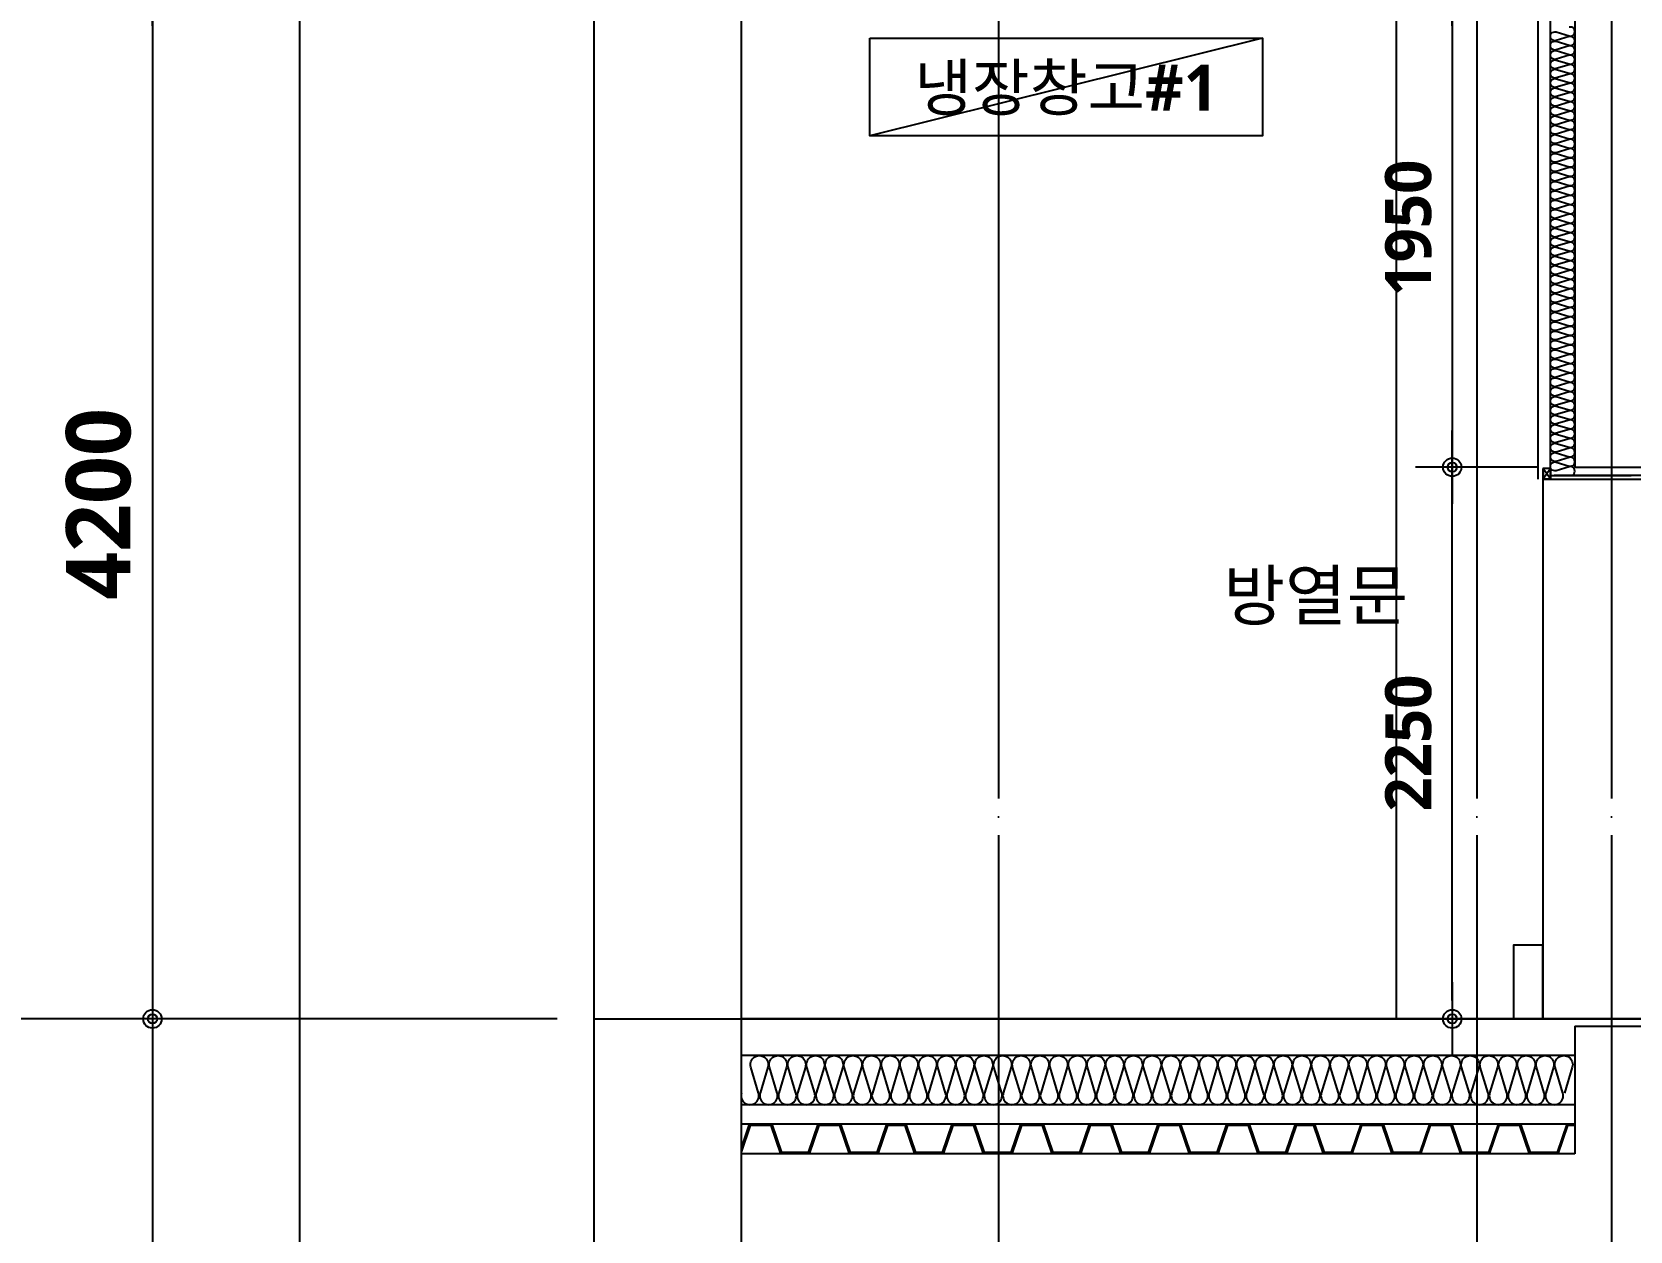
# Model space of a CAD drawing. Header units: millimetres. Extents: x 0 to 356400, y 0 to 68257.
# Drawn here: x 233784 to 240300, y 12835 to 17725 of the extents above; entities that cross this region are included whole.
import ezdxf
from ezdxf.enums import TextEntityAlignment as Align

# ---------------------------------------------------------------- set-up
doc = ezdxf.new("R2010")
doc.units = ezdxf.units.MM
doc.header["$LTSCALE"] = 75
doc.linetypes.add('CEN', pattern=[62, 60, -1, 0, -1])
doc.layers.get('Defpoints').update_dxf_attribs({"color": 161})
for name, color, linetype in [('A-ANNO-GRA2', 4, 'Continuous'), ('A-ANNO-LEAD', 4, 'Continuous'), ('A-ANNO-TEXT1', 7, 'Continuous'), ('A-CEN', 1, 'CEN'), ('A-INSUL', 9, 'Continuous'), ('A-SECT-DRBD', 4, 'Continuous'), ('A-SECT-ELEV', 8, 'Continuous'), ('A-SECT-MATR1', 4, 'Continuous'), ('A-ST-AXIS-CEN', 252, 'CEN'), ('A-ST-AXIS-DIM', 7, 'Continuous'), ('A-ST-CONC', 2, 'Continuous'), ('ELE3', 4, 'Continuous'), ('갈바륨 V-115', 141, 'Continuous'), ('방열도어', 75, 'Continuous'), ('저온단열', 160, 'Continuous'), ('충돌방지대 IN', 4, 'Continuous')]:
    doc.layers.add(name, color=color, linetype=linetype)
doc.layers.add('G(그리드1)', color=185, linetype='Continuous', plot=False)
doc.layers.add('G(그리드2)', color=235, linetype='Continuous', plot=False)
doc.styles.add('2020음성 1차', font='NanumGothicBold.ttf')
doc.styles.add('SH_대대리576', font='')
doc.styles.add('SH_진천_나눔', font='NanumGothicBold.ttf')
doc.styles.add('성본리_나눔BO', font='')
doc.styles.get('SH_대대리576').set_extended_font_data('NanumGothic', bold=True)
doc.styles.get('성본리_나눔BO').set_extended_font_data('NanumGothic', bold=True)
doc.dimstyles.new('SHP 75', dxfattribs={"dimscale": 75, "dimtxt": 3.5, "dimasz": 1, "dimexe": 2, "dimexo": 2, "dimgap": 1, "dimtad": 1, "dimdec": 0, "dimzin": 0, "dimdsep": 46, "dimtxsty": 'SH_대대리576', "dimblk": 'DIMDOT', "dimcen": 0.09, "dimclrd": 256, "dimclre": 256, "dimclrt": 3, "dimadec": 0, "dimazin": 1, "dimtfac": 1, "dimtdec": 0, "dimtix": 1, "dimtmove": 2, "dimatfit": 0, "dimldrblk": 'DIMDOT', "dimfxl": 1, "dimtfillclr": 3, "dimtolj": 1, "dimtzin": 0, "dimlwd": -1, "dimlwe": -1, "dimarcsym": 0})
doc.dimstyles.new('SHP 75 (in)', dxfattribs={"dimscale": 75, "dimtxt": 2.5, "dimasz": 1, "dimexe": 2, "dimexo": 2, "dimgap": 1, "dimtad": 1, "dimdec": 0, "dimzin": 0, "dimdsep": 46, "dimtxsty": 'SH_대대리576', "dimblk": 'DIMDOT', "dimblk1": 'NONE', "dimblk2": 'DIMDOT', "dimcen": 0.09, "dimclrd": 256, "dimclre": 256, "dimclrt": 3, "dimadec": 0, "dimazin": 1, "dimtfac": 1, "dimtdec": 0, "dimtix": 1, "dimtmove": 2, "dimatfit": 0, "dimldrblk": 'DIMDOT', "dimfxl": 1, "dimtfillclr": 3, "dimtolj": 1, "dimtzin": 0, "dimlwd": -1, "dimlwe": -1, "dimarcsym": 0})

# ---------------------------------------------------------------- blocks, each defined once
blk = doc.blocks.new('DIMDOT')
at = {"color": 0}
blk.add_line((-2, 0), (2, 0), dxfattribs=at)
for radius in [0.5, 0.25]:
    blk.add_circle((0, 0), radius, dxfattribs=at)
blk = doc.blocks.new('*D4412')
at = {"layer": 'A-ST-AXIS-DIM'}
for p, q in [((235925, 22700), (233525, 22700)), ((233675, 22625), (233675, 13775)), ((235925, 13700), (233525, 13700))]:
    blk.add_line(p, q, dxfattribs=at)
at = {"layer": 'Defpoints', "color": 0}
for p in [(236075, 22700), (233675, 13700), (236075, 13700)]:
    blk.add_point(p, dxfattribs=at)
at = {"layer": 'A-ST-AXIS-DIM', "linetype": 'ByBlock', "xscale": 75, "yscale": 75, "zscale": 75}
for p, rotation in [((233675, 22700), 90), ((233675, 13700), 270)]:
    blk.add_blockref('DIMDOT', p, dxfattribs=dict(at, rotation=rotation))
at = {"layer": 'A-ST-AXIS-DIM', "color": 3, "insert": (233455.14027, 18200), "char_height": 262.5, "attachment_point": 5, "rotation": 90, "style": 'SH_진천_나눔'}
blk.add_mtext('\\A1;9000', dxfattribs=at)
blk = doc.blocks.new('*D4414')
at = {"layer": 'A-ST-AXIS-DIM'}
for p, q in [((235925, 17900), (234125, 17900)), ((234275, 17825), (234275, 13775)), ((235925, 13700), (234125, 13700))]:
    blk.add_line(p, q, dxfattribs=at)
at = {"layer": 'Defpoints', "color": 0}
for p in [(236075, 17900), (234275, 13700), (236075, 13700)]:
    blk.add_point(p, dxfattribs=at)
at = {"layer": 'A-ST-AXIS-DIM', "linetype": 'ByBlock', "xscale": 75, "yscale": 75, "zscale": 75}
for p, rotation in [((234275, 17900), 90), ((234275, 13700), 270)]:
    blk.add_blockref('DIMDOT', p, dxfattribs=dict(at, rotation=rotation))
at = {"layer": 'A-ST-AXIS-DIM', "color": 3, "insert": (234055.7, 15800), "char_height": 262.5, "attachment_point": 5, "rotation": 90, "style": 'SH_진천_나눔'}
blk.add_mtext('\\A1;4200', dxfattribs=at)
blk = doc.blocks.new('돌출가대')
at = {"color": 0, "linetype": 'ByBlock', "ltscale": 0.5}
for p, q in [((74476.7, -17614.6), (74476.7, -17834.6)), ((74481.2, -17614.6), (74476.7, -17614.6)), ((74481.2, -17614.6), (74481.2, -17834.6)), ((74481.2, -17659.6), (74540.2, -17659.6)), ((74481.2, -17664.1), (74540.2, -17664.1)), ((74550.2, -17674.1), (74550.2, -17775.1)), ((74554.7, -17674.1), (74554.7, -17775.1)), ((74481.2, -17785.1), (74540.2, -17785.1)), ((74481.2, -17789.6), (74540.2, -17789.6)), ((74481.2, -17834.6), (74476.7, -17834.6))]:
    blk.add_line(p, q, dxfattribs=at)
for centre, radius, start, end in [((74540.2, -17674.1), 14.5, 0, 90), ((74540.2, -17674.1), 10, 0, 90), ((74540.2, -17775.1), 10, 270, 0), ((74540.2, -17775.1), 14.5, 270, 0)]:
    blk.add_arc(centre, radius, start, end, dxfattribs=at)
blk = doc.blocks.new('방열문-CONC')
at = {"layer": 'A-SECT-ELEV'}
blk.add_line((-19.8, 2206.7), (-19.8, 6.7), dxfattribs=at)
at = {"layer": '방열도어'}
for p, q in [((430, 2582.6), (410.2, 2602.4)), ((430, 2252.4), (430, 2602.4)), ((513.8, 2535.3), (513.8, 2542.1)), ((513.9, 2544.8), (513.9, 2519.8)), ((515.9, 2544.8), (513.9, 2544.8)), ((515.9, 2519.8), (515.9, 2544.8)), ((516.1, 2544.4), (516.1, 2533.9)), ((534.6, 2547.6), (516.6, 2544.9)), ((535, 2546.8), (535, 2548.1)), ((535, 2546.8), (535, 2375.3)), ((712, 2586.8), (575, 2586.8)), ((623.4, 2413.8), (623.4, 2593.8)), ((727, 2571.8), (727, 2435.8)), ((508, 2510.3), (515.6, 2510.3)), ((508, 2415.4), (508, 2509.4)), ((510.2, 2508.4), (517.8, 2508.4)), ((510.2, 2508.4), (510.2, 2411.8)), ((513.8, 2540.1), (520.5, 2540.1)), ((520.5, 2536.9), (513.8, 2536.9)), ((513.9, 2519.8), (515.9, 2519.8)), ((516.1, 2533.9), (518.1, 2533.9)), ((516.1, 2533.9), (518.1, 2533.9)), ((516.1, 2510.8), (516.1, 2532.9)), ((516.1, 2532.9), (518.3, 2532.9)), ((518.1, 2533.9), (519.1, 2520.2)), ((518.3, 2508.9), (518.3, 2532.9)), ((519.6, 2519.8), (534.9, 2519.8)), ((520.5, 2540.1), (520.5, 2536.9)), ((713.4, 2503.8), (533.4, 2503.8)), ((534.9, 2519.8), (535, 2519.8)), ((508, 2415.4), (508, 2409.4)), ((535, 2408.2), (510.6, 2411.3)), ((521.6, 2416.1), (521.6, 2409.9)), ((524.4, 2416.6), (522.1, 2416.6)), ((523.4, 2397.6), (523.4, 2429)), ((524.9, 2416.1), (524.9, 2409.5)), ((559, 2418.3), (559, 2377.9)), ((565.1, 2377.9), (565.1, 2418.3)), ((590.1, 2375.2), (598.9, 2416.8)), ((712, 2420.8), (603.8, 2420.8)), ((459.8, 2352.4), (430, 2352.4)), ((430, 2251.2), (430, 2352.4)), ((430, 2268.9), (430, 2352.1)), ((459.1, 2350.4), (432, 2350.4)), ((432, 2330.9), (432, 2350.4)), ((467.9, 2341.7), (459.1, 2350.4)), ((469.9, 2342.5), (460, 2352.3)), ((532.2, 2406.2), (508.4, 2408.9)), ((532.2, 2393.7), (532.2, 2406.2)), ((535, 2393.7), (532.2, 2393.7)), ((535, 2408.2), (535, 2393.7)), ((535.5, 2374.8), (589.6, 2374.8)), ((432, 2330.9), (432, 2253)), ((468, 2341.4), (468, 2332.8)), ((468, 2341.4), (468, 2332.8)), ((468, 2330.8), (468, 2332.8)), ((468, 2330.8), (468, 2304.8)), ((468, 2247.9), (468, 2304.8)), ((470, 2245.7), (470, 2342.3)), ((10.2, 2251.8), (-19.8, 2251.8)), ((-19.8, 2251.8), (-19.8, 2206.7)), ((10.2, 2251), (-19, 2251)), ((-19, 2251), (-19, 2207.5)), ((10.2, 2207.5), (-19, 2251)), ((10.2, 2251), (-19, 2207.5)), ((10.2, 2251.8), (10.2, 2207.5)), ((10.2, 2222.5), (340, 2222.5)), ((444, 2222.5), (25.2, 2222.5)), ((430, 2251.2), (430, 2268.9)), ((430, 2235.4), (430, 2224.9)), ((430, 2235.4), (430, 2224.9)), ((430, 2224.9), (444, 2224.9)), ((441, 2224.9), (430, 2224.9)), ((430.3, 2250.9), (432.7, 2250.9)), ((430.3, 2250.9), (432.7, 2250.9)), ((433, 2235.9), (430.5, 2235.9)), ((435.5, 2235.9), (430.5, 2235.9)), ((430.8, 2243.4), (436.7, 2243.4)), ((430.8, 2243.4), (436.7, 2243.4)), ((430.8, 2243.4), (436.7, 2243.4)), ((430.8, 2243.4), (436.7, 2243.4)), ((432, 2253), (438.5, 2253)), ((433, 2250.6), (433, 2236.7)), ((433, 2250.6), (433, 2243.1)), ((433, 2243.1), (433, 2236.7)), ((433, 2235.9), (435.5, 2235.9)), ((433.3, 2236.4), (434.7, 2236.4)), ((433.3, 2236.4), (434.7, 2236.4)), ((435, 2236.7), (435, 2250.6)), ((435, 2236.7), (435, 2250.6)), ((435.3, 2250.9), (436.2, 2250.9)), ((435.3, 2250.9), (436.2, 2250.9)), ((436, 2246.4), (436, 2236.4)), ((436, 2246.4), (436, 2236.4)), ((436.5, 2250.6), (436.5, 2249.2)), ((436.5, 2250.6), (436.5, 2249.2)), ((436.8, 2248.9), (455.3, 2248.9)), ((438, 2248.4), (454.3, 2248.4)), ((438.5, 2251.2), (438.5, 2253)), ((438.8, 2250.9), (456.8, 2250.9)), ((441, 2224.9), (444, 2224.9)), ((444, 2224.9), (444, 2210.3)), ((444, 2210.3), (444, 2224.9)), ((444, 2222.9), (444, 2212)), ((444, 2222.5), (444, 2207.5)), ((458.9, 2219.6), (451.8, 2219.6)), ((457.8, 2219.6), (453.4, 2219.6)), ((453.5, 2223.9), (453.5, 2224.8)), ((453.5, 2214.4), (453.5, 2223.9)), ((454, 2223.9), (454, 2224.8)), ((454, 2214.4), (454, 2223.9)), ((454.8, 2245.9), (454.8, 2247.9)), ((455.3, 2248.9), (455.3, 2246.2)), ((456, 2245.4), (455.3, 2245.4)), ((455.5, 2214.4), (455.5, 2224.8)), ((455.6, 2245.9), (463.9, 2245.9)), ((456, 2245.4), (462.6, 2245.4)), ((456.8, 2250.9), (456.8, 2247.9)), ((456.8, 2247.9), (468, 2247.9)), ((457.8, 2221.8), (464.2, 2221.8)), ((457.8, 2217.3), (464.2, 2217.3)), ((458.5, 2229.3), (458.5, 2233.4)), ((462.7, 2233.4), (458.5, 2233.4)), ((468, 2229.3), (458.5, 2229.3)), ((458.5, 2227.8), (469.9, 2227.8)), ((458.9, 2245.9), (458.9, 2245.9)), ((475.7, 2219.6), (458.9, 2219.6)), ((463.1, 2244.9), (470, 2244.9)), ((463.9, 2245.9), (463.9, 2245.4)), ((463.9, 2245.4), (463.9, 2245.9)), ((463.9, 2245.4), (469.8, 2245.4)), ((464.7, 2236.5), (464.7, 2240.5)), ((464.7, 2199.1), (464.7, 2236.5)), ((469.7, 2233.4), (466.6, 2233.4)), ((466.8, 2214.4), (466.8, 2220.4)), ((469, 2233.4), (469.7, 2233.4)), ((469, 2233.4), (469.7, 2233.4)), ((469.7, 2233.4), (469, 2233.4)), ((470, 2232.7), (470, 2245.2)), ((470, 2235.1), (470, 2231.6)), ((470, 2233.6), (470, 2231.6)), ((471, 2208.6), (471, 2230.6)), ((472.5, 2206.6), (472.5, 2232.6)), ((488.1, 2232.4), (479.8, 2232.4)), ((488.1, 2232.4), (490.2, 2235.4)), ((491.8, 2235.3), (490.2, 2235.4)), ((491.8, 2235.3), (490.8, 2220.4)), ((491.8, 2235.3), (490.8, 2220.4)), ((491.2, 2220.4), (490.8, 2220.4)), ((491.2, 2220.4), (490.8, 2220.4)), ((491.2, 2235.4), (491.2, 2195.6)), ((528.3, 2237.4), (493.2, 2237.4)), ((529.8, 2235.9), (529.8, 2234.9)), ((529.8, 2234.9), (529.8, 2235.9)), ((529.8, 2235.9), (529.8, 278.1)), ((455, 2206.7), (-19.8, 2206.7)), ((10.2, 2207.5), (-19, 2207.5)), ((-19, 2207.5), (455, 2207.5)), ((429.8, 2191.1), (429.8, 278.1)), ((430, 2203.4), (430, 2205.4)), ((430.5, 2205.9), (454.5, 2205.9)), ((430.5, 2205.9), (454.5, 2205.9)), ((431, 2202.4), (470, 2202.4)), ((431.8, 2193.1), (489.7, 2194.1)), ((450.5, 2208.3), (444.4, 2209.8)), ((450.5, 2208.3), (444.4, 2209.8)), ((450.5, 2208.3), (444.4, 2209.8)), ((450.5, 2208.3), (444.4, 2209.8)), ((450, 2205.9), (454.5, 2205.9)), ((450, 2205.9), (454.5, 2205.9)), ((450.5, 2208.3), (454.5, 2208.3)), ((450.5, 2208.3), (454.5, 2208.3)), ((455, 2207.8), (455, 2206.4)), ((455, 2207.8), (455, 2206.4)), ((455, 2207.5), (455, 2206.7)), ((467.5, 2211.4), (458.5, 2211.4)), ((458.5, 2209.9), (468, 2209.9)), ((458.5, 2209.4), (458.5, 2205.9)), ((462.7, 2205.9), (458.5, 2205.9)), ((469.7, 2205.9), (466.6, 2205.9)), ((467.5, 2211.4), (469.9, 2211.4)), ((470, 2207.6), (470, 2205.6)), ((470, 2202.4), (470, 2205.6)), ((479.7, 2202.4), (488.1, 2202.4)), ((488.1, 2202.4), (490.2, 2199.3)), ((491.8, 2199.4), (490.2, 2199.3)), ((491.8, 2199.4), (490.2, 2199.3)), ((491.8, 2199.4), (490.2, 2199.3)), ((491.8, 2199.4), (490.2, 2199.3)), ((491.2, 2214.4), (490.8, 2214.4)), ((491.8, 2199.4), (490.8, 2214.4)), ((491.2, 2214.4), (490.8, 2214.4)), ((491.8, 2199.4), (490.8, 2214.4)), ((491.2, 2214.4), (491.1, 2214.4)), ((491.2, 2214.4), (491.1, 2214.4)), ((429.8, 378.1), (429.8, 98)), ((529.8, 378.1), (529.8, 54.2)), ((429.8, 94.5), (429.8, 0)), ((430.3, 95), (432.3, 95)), ((431.8, 96), (489.7, 95)), ((431.8, 96), (489.7, 95)), ((432.3, 95), (432.3, 0)), ((432.5, 94.7), (432.5, 83.7)), ((432.5, 83.7), (432.5, 78.3)), ((458.2, 95), (432.8, 95)), ((432.8, 78), (458.2, 78)), ((439.7, 76.5), (456.7, 76.5)), ((440.5, 78), (440.5, 91.7)), ((455.4, 92.2), (441, 92.2)), ((444, 76.5), (444.2, 76.7)), ((444.2, 76.7), (444.4, 76.5)), ((445.9, 89.9), (445.9, 83.4)), ((448.2, 100.2), (448.2, 68.5)), ((450.4, 89.9), (450.4, 83.4)), ((452.2, 76.7), (452, 76.5)), ((452.4, 76.5), (452.2, 76.7)), ((455.9, 78), (455.9, 91.7)), ((458.5, 78.3), (458.5, 94.7)), ((458.5, 78.3), (458.5, 94.7)), ((458.8, 95), (484.1, 95)), ((484.1, 78), (458.8, 78)), ((477.2, 76.5), (460.2, 76.5)), ((461, 78), (461, 91.7)), ((461.6, 92.2), (475.9, 92.2)), ((464.5, 76.5), (464.7, 76.7)), ((464.7, 76.7), (464.9, 76.5)), ((468.7, 100.2), (468.7, 68.5)), ((472.7, 76.7), (472.5, 76.5)), ((472.9, 76.5), (472.7, 76.7)), ((476.4, 78), (476.4, 91.7)), ((484.4, 94.7), (484.4, 83.7)), ((484.4, 83.7), (484.4, 78.3)), ((485.4, 95), (484.7, 95)), ((484.7, 95), (484.7, 0)), ((486.7, 95), (485.4, 95)), ((487.2, 94.5), (487.2, 0)), ((491.2, 53.7), (491.2, 93.5)), ((371.1, 6.7), (605.5, 6.7)), ((429.8, 0), (432.3, 0)), ((484.7, 0), (487.2, 0)), ((528.3, 51.7), (493.2, 51.7)), ((529.8, 53.2), (529.8, 54.2)), ((529.8, 53.2), (529.8, 54.2)), ((529.8, 54.2), (529.8, 53.2)), ((529.8, 53.2), (529.8, 54.2))]:
    blk.add_line(p, q, dxfattribs=at)
blk.add_lwpolyline([(514.5, 2423.8), (535, 2423.8), (535, 2410.8), (514.5, 2410.8, -0.414214), (514, 2411.3), (514, 2423.3, -0.414214)], format="xyb", close=True, dxfattribs=at)
for centre, radius in [((623.4, 2503.8), 70), ((623.4, 2503.8), 33.5), ((562.1, 2397), 2.93)]:
    blk.add_circle(centre, radius, dxfattribs=at)
for centre, radius, start, end in [((513.9, 2538.7), 3.4, 90.81659, 269.18341), ((516.6, 2544.4), 0.5, 98.75978, 180), ((534.5, 2548.1), 0.5, 278.75978, 358.07278), ((575, 2546.8), 40, 90, 178.07278), ((712, 2571.8), 15, 0, 90), ((515.6, 2510.8), 0.5, 270, 0), ((517.8, 2508.9), 0.5, 270, 0), ((519.6, 2520.3), 0.5, 184.05309, 270), ((510.7, 2411.8), 0.5, 180, 262.8695), ((522.1, 2416.1), 0.5, 90, 180), ((524.4, 2416.1), 0.5, 0, 90), ((562, 2418.3), 2.98, 0.2056, 179.7944), ((603.8, 2415.8), 5, 90, 168.02157), ((712, 2435.8), 15, 270, 0), ((430.3, 2352.1), 0.3, 90, 180), ((459.8, 2352.1), 0.3, 45, 90), ((508.5, 2409.4), 0.5, 180, 263.44214), ((523.4, 2407.5), 3.4, 180.81659, 347.96992), ((535.5, 2375.3), 0.5, 180, 270), ((562, 2377.7), 2.98, 176.05244, 3.94756), ((589.6, 2375.3), 0.5, 270, 348.02157), ((467.7, 2341.4), 0.3, 0, 45), ((469.7, 2342.3), 0.3, 0, 45), ((430.3, 2251.2), 0.3, 180, 270), ((430.3, 2251.2), 0.3, 180, 270), ((430.5, 2235.4), 0.5, 90, 180), ((430.5, 2235.4), 0.5, 90, 180), ((432.7, 2250.6), 0.3, 0, 90), ((432.7, 2250.6), 0.3, 0, 90), ((433.3, 2236.7), 0.3, 180, 270), ((433.3, 2236.7), 0.3, 180, 270), ((434.7, 2236.7), 0.3, 270, 0), ((434.7, 2236.7), 0.3, 270, 0), ((435.3, 2250.6), 0.3, 90, 180), ((435.3, 2250.6), 0.3, 90, 180), ((435.5, 2236.4), 0.5, 270, 0), ((435.5, 2236.4), 0.5, 270, 0), ((438, 2246.4), 2, 90, 180), ((438, 2246.4), 2, 90, 180), ((436.2, 2250.6), 0.3, 0, 90), ((436.2, 2250.6), 0.3, 0, 90), ((436.8, 2249.2), 0.3, 180, 270), ((436.8, 2249.2), 0.3, 180, 270), ((438.8, 2251.2), 0.3, 180, 270), ((458.5, 2224.8), 5, 90, 180), ((458.5, 2224.8), 4.5, 90, 180), ((454.3, 2247.9), 0.5, 0, 90), ((455.3, 2245.9), 0.5, 180, 270), ((455.6, 2246.2), 0.3, 180, 270), ((458.5, 2224.8), 3, 90, 180), ((457.8, 2219.6), 2.25, 90, 270), ((462.6, 2244.9), 0.5, 0, 90), ((464.6, 2233), 2, 11.47406, 168.52594), ((464.6, 2233), 2, 11.47406, 168.52594), ((464.2, 2219.6), 2.25, 270, 90), ((479.8, 2219.4), 13, 89.71644, 175.58898), ((468, 2227.3), 2, 14.47751, 90), ((469.7, 2245.7), 0.3, 270, 0), ((469.7, 2233.7), 0.3, 270, 0), ((469.7, 2233.7), 0.3, 270, 0), ((469.7, 2233.7), 0.3, 270, 0), ((469.7, 2233.7), 0.3, 270, 0), ((469.7, 2233.7), 0.3, 270, 0), ((469.7, 2233.7), 0.3, 270, 0), ((469.7, 2233.7), 0.3, 270, 0), ((469.7, 2233.7), 0.3, 270, 0), ((469.7, 2233.7), 0.3, 270, 0), ((469.7, 2233.7), 0.3, 270, 0), ((469.7, 2233.7), 0.3, 270, 0), ((469.7, 2233.7), 0.3, 270, 0), ((469.8, 2245.2), 0.2, 0, 90), ((470, 2232.6), 2.5, 0, 90), ((470, 2230.6), 1, 0, 90), ((493.2, 2235.4), 2, 90, 180), ((493.2, 2235.4), 2, 90, 180), ((528.3, 2235.9), 1.5, 0, 90), ((528.3, 2235.9), 1.5, 0, 90), ((431.8, 2191.1), 2, 90, 180), ((431.8, 2191.1), 2, 90, 180), ((430.5, 2205.4), 0.5, 90, 180), ((430.5, 2205.4), 0.5, 90, 180), ((431, 2203.4), 1, 180, 270), ((444.5, 2210.3), 0.5, 180, 256.19581), ((444.5, 2210.3), 0.5, 180, 256.19581), ((444.5, 2210.3), 0.5, 180, 256.19581), ((444.5, 2210.3), 0.5, 180, 256.19581), ((458.5, 2214.4), 5, 180, 270), ((458.5, 2214.4), 4.5, 180, 270), ((454.5, 2207.8), 0.5, 0, 90), ((454.5, 2207.8), 0.5, 0, 90), ((454.5, 2206.4), 0.5, 270, 0), ((454.5, 2206.4), 0.5, 270, 0), ((454.5, 2206.4), 0.5, 270, 0), ((454.5, 2206.4), 0.5, 270, 0), ((458.5, 2214.4), 3, 180, 270), ((464.6, 2206.3), 2, 191.47406, 348.52594), ((479.8, 2215.4), 13, 184.41102, 270.28356), ((468, 2211.9), 2, 270, 345.52249), ((469.7, 2205.6), 0.3, 0, 90), ((469.7, 2205.6), 0.3, 0, 90), ((469.7, 2205.6), 0.3, 0, 90), ((469.7, 2205.6), 0.3, 0, 90), ((469.7, 2205.6), 0.3, 0, 90), ((469.7, 2205.6), 0.3, 0, 90), ((469.7, 2205.6), 0.3, 0, 90), ((469.7, 2205.6), 0.3, 0, 90), ((469.7, 2205.6), 0.3, 0, 90), ((469.7, 2205.6), 0.3, 0, 90), ((469.7, 2205.6), 0.3, 0, 90), ((469.7, 2205.6), 0.3, 0, 90), ((470, 2208.6), 1, 270, 0), ((470, 2206.6), 2.5, 270, 0), ((489.7, 2195.6), 1.5, 270.01582, 0), ((431.8, 98), 2, 180, 270), ((431.8, 98), 2, 180, 270), ((431.8, 98), 2, 180, 270), ((430.3, 94.5), 0.5, 90, 180), ((432.8, 94.7), 0.3, 90, 180), ((432.8, 78.3), 0.3, 180, 270), ((438.6, 77.7), 0.3, 90, 194.47751), ((439.7, 78), 1.5, 194.47751, 270), ((441, 91.7), 0.5, 90, 180), ((448.2, 89.9), 2.25, 0, 180), ((448.2, 83.4), 2.25, 180, 0), ((455.4, 91.7), 0.5, 0, 90), ((456.7, 78), 1.5, 270, 345.52249), ((457.9, 77.7), 0.3, 345.52249, 90), ((458.2, 94.7), 0.3, 0, 90), ((458.2, 78.3), 0.3, 270, 0), ((458.8, 94.7), 0.3, 90, 180), ((458.8, 78.3), 0.3, 180, 270), ((459.1, 77.7), 0.3, 90, 194.47751), ((460.2, 78), 1.5, 194.47751, 270), ((461.5, 91.7), 0.5, 90, 180), ((475.9, 91.7), 0.5, 0, 90), ((477.2, 78), 1.5, 270, 345.52249), ((478.4, 77.7), 0.3, 345.52249, 90), ((484.1, 94.7), 0.3, 0, 90), ((484.1, 78.3), 0.3, 270, 0), ((486.7, 94.5), 0.5, 0, 90), ((489.7, 93.5), 1.5, 0, 89.98418), ((489.7, 93.5), 1.5, 0, 89.98418), ((493.2, 53.7), 2, 180, 270), ((493.2, 53.7), 2, 180, 270), ((493.2, 53.7), 2, 180, 270), ((493.2, 53.7), 2, 180, 270), ((528.3, 53.2), 1.5, 270, 0), ((528.3, 53.2), 1.5, 270, 0), ((528.3, 53.2), 1.5, 270, 0)]:
    blk.add_arc(centre, radius, start, end, dxfattribs=at)
blk.add_blockref('돌출가대', (-74046.7, 19991.3), dxfattribs=at)
blk = doc.blocks.new('*D4556')
at = {"layer": 'A-ST-AXIS-DIM'}
for p, q in [((239925, 15950), (239425, 15950)), ((239575, 13775), (239575, 15875)), ((239925, 13700), (239425, 13700))]:
    blk.add_line(p, q, dxfattribs=at)
at = {"layer": 'Defpoints', "color": 0}
for p in [(239575, 15950), (240075, 15950), (240075, 13700)]:
    blk.add_point(p, dxfattribs=at)
at = {"layer": 'A-ST-AXIS-DIM', "linetype": 'ByBlock', "xscale": 75, "yscale": 75, "zscale": 75}
for p, rotation in [((239575, 15950), 90), ((239575, 13700), 270)]:
    blk.add_blockref('DIMDOT', p, dxfattribs=dict(at, rotation=rotation))
at = {"layer": 'A-ST-AXIS-DIM', "color": 3, "insert": (239396.7, 14825), "char_height": 187.5, "attachment_point": 5, "rotation": 90, "style": 'SH_대대리576'}
blk.add_mtext('\\A1;2250', dxfattribs=at)
blk = doc.blocks.new('_None')
blk = doc.blocks.new('*D4557')
at = {"layer": 'A-ST-AXIS-DIM'}
for p, q in [((239925, 17900), (239425, 17900)), ((239575, 17825), (239575, 16025)), ((239925, 15950), (239425, 15950))]:
    blk.add_line(p, q, dxfattribs=at)
at = {"layer": 'Defpoints', "color": 0}
for p in [(240075, 17900), (239575, 15950), (240075, 15950)]:
    blk.add_point(p, dxfattribs=at)
at = {"layer": 'A-ST-AXIS-DIM', "linetype": 'ByBlock', "xscale": 75, "yscale": 75, "zscale": 75}
for p, rotation in [((239575, 17900), 90), ((239575, 15950), 270)]:
    blk.add_blockref('DIMDOT', p, dxfattribs=dict(at, rotation=rotation))
at = {"layer": 'A-ST-AXIS-DIM', "color": 3, "insert": (239396.5, 16925), "char_height": 187.5, "attachment_point": 5, "rotation": 90, "style": 'SH_대대리576'}
blk.add_mtext('\\A1;1950', dxfattribs=at)

msp = doc.modelspace()

# ---------------------------------------------------------------- linework, layer by layer
at = {"layer": 'A-ANNO-GRA2'}
msp.add_lwpolyline([(237200.7, 17700), (238800.7, 17700), (238800.7, 17301.8), (237200.7, 17301.8)], close=True, dxfattribs=at)
at = {"layer": 'A-ANNO-LEAD'}
msp.add_lwpolyline([(240145, 14900, 0, 50, 0), (240070, 15029.9, 0, 0, 0), (239840.7, 15427.1, 0, 0, 0), (239395.2, 15427.1, 0, 0, 0)], format="xyseb", dxfattribs=at)
at = {"layer": 'A-CEN'}
for p, q in [((237725, 56300), (237725, 9800)), ((240225, 56300), (240225, 9200)), ((236075, 13700), (253975, 13700))]:
    msp.add_line(p, q, dxfattribs=at)
at = {"layer": 'A-INSUL'}
for points in [[(240051.5, 15916.6, 1.34), (240051.5, 15951.6), (239998.5, 15935.6, -1.34), (239998.5, 15970.6), (240051.5, 15954.7), (240051.5, 15954.7, 1.34), (240051.5, 15989.7), (239998.5, 15973.8, -1.34), (239998.5, 16008.8), (240051.5, 15992.8), (240051.5, 15992.8, 1.34), (240051.5, 16027.8), (239998.5, 16011.9, -1.34), (239998.5, 16046.9), (240051.5, 16031), (240051.5, 16031, 1.34), (240051.5, 16066), (239998.5, 16050, -1.34), (239998.5, 16085), (240051.5, 16069.1), (240051.5, 16069.1, 1.34), (240051.5, 16104.1), (239998.5, 16088.2, -1.34), (239998.5, 16123.2), (240051.5, 16107.2), (240051.5, 16107.2, 1.34), (240051.5, 16142.2), (239998.5, 16126.3, -1.34), (239998.5, 16161.3), (240051.5, 16145.4), (240051.5, 16145.4, 1.34), (240051.5, 16180.4), (239998.5, 16164.5, -1.34), (239998.5, 16199.5), (240051.5, 16183.5), (240051.5, 16183.5, 1.34), (240051.5, 16218.5), (239998.5, 16202.6, -1.34), (239998.5, 16237.6), (240051.5, 16221.7), (240051.5, 16221.7, 1.34), (240051.5, 16256.7), (239998.5, 16240.7, -1.34), (239998.5, 16275.7), (240051.5, 16259.8), (240051.5, 16259.8, 1.34), (240051.5, 16294.8), (239998.5, 16278.9, -1.34), (239998.5, 16313.9), (240051.5, 16297.9), (240051.5, 16297.9, 1.34), (240051.5, 16332.9), (239998.5, 16317, -1.34), (239998.5, 16352), (240051.5, 16336.1), (240051.5, 16336.1, 1.34), (240051.5, 16371.1), (239998.5, 16355.1, -1.34), (239998.5, 16390.1), (240051.5, 16374.2), (240051.5, 16374.2, 1.34), (240051.5, 16409.2), (239998.5, 16393.3, -1.34), (239998.5, 16428.3), (240051.5, 16412.4), (240051.5, 16412.4, 1.34), (240051.5, 16447.4), (239998.5, 16431.4, -1.34), (239998.5, 16466.4), (240051.5, 16450.5), (240051.5, 16450.5, 1.34), (240051.5, 16485.5), (239998.5, 16469.6, -1.34), (239998.5, 16504.6), (240051.5, 16488.6), (240051.5, 16488.6, 1.34), (240051.5, 16523.6), (239998.5, 16507.7, -1.34), (239998.5, 16542.7), (240051.5, 16526.8), (240051.5, 16526.8, 1.34), (240051.5, 16561.8), (239998.5, 16545.8, -1.34), (239998.5, 16580.8), (240051.5, 16564.9), (240051.5, 16564.9, 1.34), (240051.5, 16599.9), (239998.5, 16584, -1.34), (239998.5, 16619), (240051.5, 16603.1), (240051.5, 16603.1, 1.34), (240051.5, 16638.1), (239998.5, 16622.1, -1.34), (239998.5, 16657.1), (240051.5, 16641.2), (240051.5, 16641.2, 1.34), (240051.5, 16676.2), (239998.5, 16660.3, -1.34), (239998.5, 16695.3), (240051.5, 16679.3), (240051.5, 16679.3, 1.34), (240051.5, 16714.3), (239998.5, 16698.4, -1.34), (239998.5, 16733.4), (240051.5, 16717.5), (240051.5, 16717.5, 1.34), (240051.5, 16752.5), (239998.5, 16736.5, -1.34), (239998.5, 16771.5), (240051.5, 16755.6), (240051.5, 16755.6, 1.34), (240051.5, 16790.6), (239998.5, 16774.7, -1.34), (239998.5, 16809.7), (240051.5, 16793.7), (240051.5, 16793.7, 1.34), (240051.5, 16828.7), (239998.5, 16812.8, -1.34), (239998.5, 16847.8), (240051.5, 16831.9), (240051.5, 16831.9, 1.34), (240051.5, 16866.9), (239998.5, 16851, -1.34), (239998.5, 16886), (240051.5, 16870), (240051.5, 16870, 1.34), (240051.5, 16905), (239998.5, 16889.1, -1.34), (239998.5, 16924.1), (240051.5, 16908.2), (240051.5, 16908.2, 1.34), (240051.5, 16943.2), (239998.5, 16927.2, -1.34), (239998.5, 16962.2), (240051.5, 16946.3), (240051.5, 16946.3, 1.34), (240051.5, 16981.3), (239998.5, 16965.4, -1.34), (239998.5, 17000.4), (240051.5, 16984.4), (240051.5, 16984.4, 1.34), (240051.5, 17019.4), (239998.5, 17003.5, -1.34), (239998.5, 17038.5), (240051.5, 17022.6), (240051.5, 17022.6, 1.34), (240051.5, 17057.6), (239998.5, 17041.6, -1.34), (239998.5, 17076.6), (240051.5, 17060.7), (240051.5, 17060.7, 1.34), (240051.5, 17095.7), (239998.5, 17079.8, -1.34), (239998.5, 17114.8), (240051.5, 17098.9), (240051.5, 17098.9, 1.34), (240051.5, 17133.9), (239998.5, 17117.9, -1.34), (239998.5, 17152.9), (240051.5, 17137), (240051.5, 17137, 1.34), (240051.5, 17172), (239998.5, 17156.1, -1.34), (239998.5, 17191.1), (240051.5, 17175.1), (240051.5, 17175.1, 1.34), (240051.5, 17210.1), (239998.5, 17194.2, -1.34), (239998.5, 17229.2), (240051.5, 17213.3), (240051.5, 17213.3, 1.34), (240051.5, 17248.3), (239998.5, 17232.3, -1.34), (239998.5, 17267.3), (240051.5, 17251.4), (240051.5, 17251.4, 1.34), (240051.5, 17286.4), (239998.5, 17270.5, -1.34), (239998.5, 17305.5), (240051.5, 17289.5), (240051.5, 17289.5, 1.34), (240051.5, 17324.5), (239998.5, 17308.6, -1.34), (239998.5, 17343.6), (240051.5, 17327.7), (240051.5, 17327.7, 1.34), (240051.5, 17362.7), (239998.5, 17346.8, -1.34), (239998.5, 17381.8), (240051.5, 17365.8), (240051.5, 17365.8, 1.34), (240051.5, 17400.8), (239998.5, 17384.9, -1.34), (239998.5, 17419.9), (240051.5, 17404), (240051.5, 17404, 1.34), (240051.5, 17439), (239998.5, 17423, -1.34), (239998.5, 17458), (240051.5, 17442.1), (240051.5, 17442.1, 1.34), (240051.5, 17477.1), (239998.5, 17461.2, -1.34), (239998.5, 17496.2), (240051.5, 17480.2), (240051.5, 17480.2, 1.34), (240051.5, 17515.2), (239998.5, 17499.3, -1.34), (239998.5, 17534.3), (240051.5, 17518.4), (240051.5, 17518.4, 1.34), (240051.5, 17553.4), (239998.5, 17537.4, -1.34), (239998.5, 17572.4), (240051.5, 17556.5), (240051.5, 17556.5, 1.34), (240051.5, 17591.5), (239998.5, 17575.6, -1.34), (239998.5, 17610.6), (240051.5, 17594.7), (240051.5, 17594.7, 1.34), (240051.5, 17629.7), (239998.5, 17613.7, -1.34), (239998.5, 17648.7), (240051.5, 17632.8), (240051.5, 17632.8, 1.34), (240051.5, 17667.8), (239998.5, 17651.9, -1.34), (239998.5, 17686.9), (240051.5, 17670.9), (240051.5, 17670.9, 1.34), (240051.5, 17705.9), (239998.5, 17690, -1.34), (239998.5, 17725), (240051.5, 17709.1), (240051.5, 17709.1, 1.34), (240051.5, 17744.1)], [(236676.5, 13396.9, 1.34), (236746.5, 13396.9), (236714.6, 13503.1, -1.34), (236784.6, 13503.1), (236752.8, 13396.9), (236752.8, 13396.9, 1.34), (236822.8, 13396.9), (236790.9, 13503.1, -1.34), (236860.9, 13503.1), (236829.1, 13396.9), (236829.1, 13396.9, 1.34), (236899.1, 13396.9), (236867.2, 13503.1, -1.34), (236937.2, 13503.1), (236905.3, 13396.9), (236905.3, 13396.9, 1.34), (236975.3, 13396.9), (236943.5, 13503.1, -1.34), (237013.5, 13503.1), (236981.6, 13396.9), (236981.6, 13396.9, 1.34), (237051.6, 13396.9), (237019.8, 13503.1, -1.34), (237089.8, 13503.1), (237057.9, 13396.9), (237057.9, 13396.9, 1.34), (237127.9, 13396.9), (237096, 13503.1, -1.34), (237166, 13503.1), (237134.2, 13396.9), (237134.2, 13396.9, 1.34), (237204.2, 13396.9), (237172.3, 13503.1, -1.34), (237242.3, 13503.1), (237210.5, 13396.9), (237210.5, 13396.9, 1.34), (237280.5, 13396.9), (237248.6, 13503.1, -1.34), (237318.6, 13503.1), (237286.7, 13396.9), (237286.7, 13396.9, 1.34), (237356.7, 13396.9), (237324.9, 13503.1, -1.34), (237394.9, 13503.1), (237363, 13396.9), (237363, 13396.9, 1.34), (237433, 13396.9), (237401.1, 13503.1, -1.34), (237471.1, 13503.1), (237439.3, 13396.9), (237439.3, 13396.9, 1.34), (237509.3, 13396.9), (237477.4, 13503.1, -1.34), (237547.4, 13503.1), (237515.6, 13396.9), (237515.6, 13396.9, 1.34), (237585.6, 13396.9), (237553.7, 13503.1, -1.34), (237623.7, 13503.1), (237591.8, 13396.9), (237591.8, 13396.9, 1.34), (237661.8, 13396.9), (237630, 13503.1, -1.34), (237700, 13503.1), (237668.1, 13396.9), (237668.1, 13396.9, 1.34), (237738.1, 13396.9), (237706.3, 13503.1, -1.34), (237776.3, 13503.1), (237744.4, 13396.9), (237744.4, 13396.9, 1.34), (237814.4, 13396.9), (237782.5, 13503.1, -1.34), (237852.5, 13503.1), (237820.7, 13396.9), (237820.7, 13396.9, 1.34), (237890.7, 13396.9), (237858.8, 13503.1, -1.34), (237928.8, 13503.1), (237896.9, 13396.9), (237896.9, 13396.9, 1.34), (237966.9, 13396.9), (237935.1, 13503.1, -1.34), (238005.1, 13503.1), (237973.2, 13396.9), (237973.2, 13396.9, 1.34), (238043.2, 13396.9), (238011.4, 13503.1, -1.34), (238081.4, 13503.1), (238049.5, 13396.9), (238049.5, 13396.9, 1.34), (238119.5, 13396.9), (238087.6, 13503.1, -1.34), (238157.6, 13503.1), (238125.8, 13396.9), (238125.8, 13396.9, 1.34), (238195.8, 13396.9), (238163.9, 13503.1, -1.34), (238233.9, 13503.1), (238202.1, 13396.9), (238202.1, 13396.9, 1.34), (238272.1, 13396.9), (238240.2, 13503.1, -1.34), (238310.2, 13503.1), (238278.3, 13396.9), (238278.3, 13396.9, 1.34), (238348.3, 13396.9), (238316.5, 13503.1, -1.34), (238386.5, 13503.1), (238354.6, 13396.9), (238354.6, 13396.9, 1.34), (238424.6, 13396.9), (238392.7, 13503.1, -1.34), (238462.7, 13503.1), (238430.9, 13396.9), (238430.9, 13396.9, 1.34), (238500.9, 13396.9), (238469, 13503.1, -1.34), (238539, 13503.1), (238507.2, 13396.9), (238507.2, 13396.9, 1.34), (238577.2, 13396.9), (238545.3, 13503.1, -1.34), (238615.3, 13503.1), (238583.4, 13396.9), (238583.4, 13396.9, 1.34), (238653.4, 13396.9), (238621.6, 13503.1, -1.34), (238691.6, 13503.1), (238659.7, 13396.9), (238659.7, 13396.9, 1.34), (238729.7, 13396.9), (238697.9, 13503.1, -1.34), (238767.9, 13503.1), (238736, 13396.9), (238736, 13396.9, 1.34), (238806, 13396.9), (238774.1, 13503.1, -1.34), (238844.1, 13503.1), (238812.3, 13396.9), (238812.3, 13396.9, 1.34), (238882.3, 13396.9), (238850.4, 13503.1, -1.34), (238920.4, 13503.1), (238888.5, 13396.9), (238888.5, 13396.9, 1.34), (238958.5, 13396.9), (238926.7, 13503.1, -1.34), (238996.7, 13503.1), (238964.8, 13396.9), (238964.8, 13396.9, 1.34), (239034.8, 13396.9), (239003, 13503.1, -1.34), (239073, 13503.1), (239041.1, 13396.9), (239041.1, 13396.9, 1.34), (239111.1, 13396.9), (239079.2, 13503.1, -1.34), (239149.2, 13503.1), (239117.4, 13396.9), (239117.4, 13396.9, 1.34), (239187.4, 13396.9), (239155.5, 13503.1, -1.34), (239225.5, 13503.1), (239193.7, 13396.9), (239193.7, 13396.9, 1.34), (239263.7, 13396.9), (239231.8, 13503.1, -1.34), (239301.8, 13503.1), (239269.9, 13396.9), (239269.9, 13396.9, 1.34), (239339.9, 13396.9), (239308.1, 13503.1, -1.34), (239378.1, 13503.1), (239346.2, 13396.9), (239346.2, 13396.9, 1.34), (239416.2, 13396.9), (239384.4, 13503.1, -1.34), (239454.4, 13503.1), (239422.5, 13396.9), (239422.5, 13396.9, 1.34), (239492.5, 13396.9), (239460.6, 13503.1, -1.34), (239530.6, 13503.1), (239498.8, 13396.9), (239498.8, 13396.9, 1.34), (239568.8, 13396.9), (239536.9, 13503.1, -1.34), (239606.9, 13503.1), (239575, 13396.9), (239575, 13396.9, 1.34), (239645, 13396.9), (239613.2, 13503.1, -1.34), (239683.2, 13503.1), (239651.3, 13396.9), (239651.3, 13396.9, 1.34), (239721.3, 13396.9), (239689.5, 13503.1, -1.34), (239759.5, 13503.1), (239727.6, 13396.9), (239727.6, 13396.9, 1.34), (239797.6, 13396.9), (239765.7, 13503.1, -1.34), (239835.7, 13503.1), (239803.9, 13396.9), (239803.9, 13396.9, 1.34), (239873.9, 13396.9), (239842, 13503.1, -1.34), (239912, 13503.1), (239880.2, 13396.9), (239880.2, 13396.9, 1.34), (239950.2, 13396.9), (239918.3, 13503.1, -1.34), (239988.3, 13503.1), (239956.4, 13396.9), (239956.4, 13396.9, 1.34), (240026.4, 13396.9), (239994.6, 13503.1, -1.34), (240064.6, 13503.1), (240032.7, 13396.9)]]:
    msp.add_lwpolyline(points, format="xyb", dxfattribs=at)
at = {"layer": 'A-SECT-DRBD'}
for points in [[(240075, 13270), (240041.7, 13270), (240002.2, 13155.3), (239894.4, 13155.3), (239855, 13270), (239761.7, 13270), (239722.2, 13155.3), (239614.5, 13155.3), (239575, 13270), (239481.7, 13270), (239442.2, 13155.3), (239334.5, 13155.3), (239295, 13270), (239201.7, 13270), (239162.2, 13155.3), (239054.5, 13155.3), (239015, 13270), (238935, 13270), (238895.5, 13155.3), (238787.8, 13155.3), (238748.3, 13270), (238655, 13270), (238615.5, 13155.3), (238507.8, 13155.3), (238468.3, 13270), (238375, 13270), (238335.5, 13155.3), (238227.8, 13155.3), (238188.3, 13270), (238095, 13270), (238055.6, 13155.3), (237947.8, 13155.3), (237908.3, 13270), (237815, 13270), (237775.6, 13155.3), (237667.8, 13155.3), (237628.3, 13270), (237535, 13270), (237495.5, 13155.3), (237387.8, 13155.3), (237348.3, 13270), (237268.3, 13270), (237228.8, 13155.3), (237121.2, 13155.3), (237081.7, 13270), (236988.3, 13270), (236948.8, 13155.3), (236841, 13155.3), (236801.7, 13270), (236708.3, 13270), (236675, 13173.2)], [(240075, 13264.7), (240045.5, 13264.7), (240006, 13150), (239890.6, 13150), (239851.2, 13264.7), (239765.5, 13264.7), (239726, 13150), (239610.7, 13150), (239571.2, 13264.7), (239485.5, 13264.7), (239446, 13150), (239330.7, 13150), (239291.2, 13264.7), (239205.5, 13264.7), (239166, 13150), (239050.7, 13150), (239011.2, 13264.7), (238938.8, 13264.7), (238899.3, 13150), (238784, 13150), (238744.5, 13264.7), (238658.8, 13264.7), (238619.3, 13150), (238504, 13150), (238464.5, 13264.7), (238378.8, 13264.7), (238339.3, 13150), (238224, 13150), (238184.5, 13264.7), (238098.8, 13264.7), (238059.4, 13150), (237944, 13150), (237904.5, 13264.7), (237818.8, 13264.7), (237779.4, 13150), (237664, 13150), (237624.5, 13264.7), (237538.8, 13264.7), (237499.3, 13150), (237384, 13150), (237344.5, 13264.7), (237272.1, 13264.7), (237232.6, 13150), (237117.4, 13150), (237077.9, 13264.7), (236992.1, 13264.7), (236952.6, 13150), (236837.2, 13150), (236797.9, 13264.7), (236712.1, 13264.7), (236675, 13156.8)]]:
    msp.add_lwpolyline(points, dxfattribs=at)
at = {"layer": 'A-SECT-MATR1'}
for p, q in [((240394.6, 13700), (236675, 13700)), ((240075, 13550), (236675, 13550)), ((240075, 13350), (236675, 13350)), ((240075, 13270), (236675, 13270))]:
    msp.add_line(p, q, dxfattribs=at)
at = {"layer": 'A-ST-AXIS-CEN'}
msp.add_line((239675, 56300), (239675, 9200), dxfattribs=at)
at = {"layer": 'A-ST-CONC'}
for p, q in [((240075, 22350), (240075, 15950)), ((240075, 15950), (240375, 15950)), ((240075, 13670), (240075, 13150)), ((240075, 13670), (240375, 13670)), ((240075, 13150), (236675, 13150))]:
    msp.add_line(p, q, dxfattribs=at)
at = {"layer": 'ELE3'}
msp.add_line((239346, 22250), (239346, 13700), dxfattribs=at)
at = {"layer": 'G(그리드1)'}
for points in [[(255775, 58100), (234275, 58100), (234275, 8000), (255775, 8000)], [(255175, 57500), (234875, 57500), (234875, 8600), (255175, 8600)], [(253975, 56300), (236075, 56300), (236075, 9200), (253975, 9200)]]:
    msp.add_lwpolyline(points, close=True, dxfattribs=at)
at = {"layer": 'G(그리드2)'}
msp.add_line((238800.7, 17700), (237200.7, 17301.8), dxfattribs=at)
msp.add_lwpolyline([(253375, 55700), (236675, 55700), (236675, 9800), (253375, 9800)], close=True, dxfattribs=at)
at = {"layer": '갈바륨 V-115'}
msp.add_lwpolyline([(239945, 14000), (239825, 14000), (239825, 13700), (239945, 13700)], close=True, dxfattribs=at)
at = {"layer": '저온단열'}
msp.add_line((239975, 15900.8), (239975, 21338), dxfattribs=at)
at = {"layer": '충돌방지대 IN'}
msp.add_line((239925, 15900.8), (239925, 21338), dxfattribs=at)

# ---------------------------------------------------------------- block references
msp.add_blockref('방열문-CONC', (239964.8, 13693.3))

# ---------------------------------------------------------------- texts
at = {"layer": 'A-ANNO-TEXT1', "style": '성본리_나눔BO'}
msp.add_text('냉장창고#1', height=187.5, dxfattribs=at).set_placement((238000.7, 17500.9), align=Align.MIDDLE)
at = {"layer": 'A-ANNO-TEXT1', "style": '2020음성 1차'}
msp.add_text('방열문', height=200, dxfattribs=at).set_placement((239395.2, 15427.1), align=Align.MIDDLE_RIGHT)

# ---------------------------------------------------------------- dimensions: what is measured, and where the dimension line sits
at = {"layer": 'A-ST-AXIS-DIM'}
for base, p1, p2, angle, dimstyle, override, picture, middle in [((233675, 13700), (236075, 22700), (236075, 13700), 90, 'SHP 75', {"dimtxsty": 'SH_진천_나눔', "dimldrblk": 'DIMDOT'}, '*D4412', (233455.1, 18200)), ((234275, 13700), (236075, 17900), (236075, 13700), 90, 'SHP 75', {"dimtxsty": 'SH_진천_나눔', "dimldrblk": 'DIMDOT'}, '*D4414', (234055.7, 15800)), ((239575, 15950), (240075, 17900), (240075, 15950), 90, 'SHP 75 (in)', {"dimtxsty": 'SH_대대리576', "dimldrblk": 'DIMDOT'}, '*D4557', (239396.5, 16925)), ((239575, 15950), (240075, 13700), (240075, 15950), 270, 'SHP 75 (in)', {"dimtxsty": 'SH_대대리576', "dimldrblk": 'DIMDOT'}, '*D4556', (239396.7, 14825))]:
    dim = msp.add_linear_dim(base=base, p1=p1, p2=p2, angle=angle, dimstyle=dimstyle, override=override, dxfattribs=at)
    dim.commit()
    dim.dimension.update_dxf_attribs({"geometry": picture, "text_midpoint": middle})

doc.saveas('drawing.dxf')
